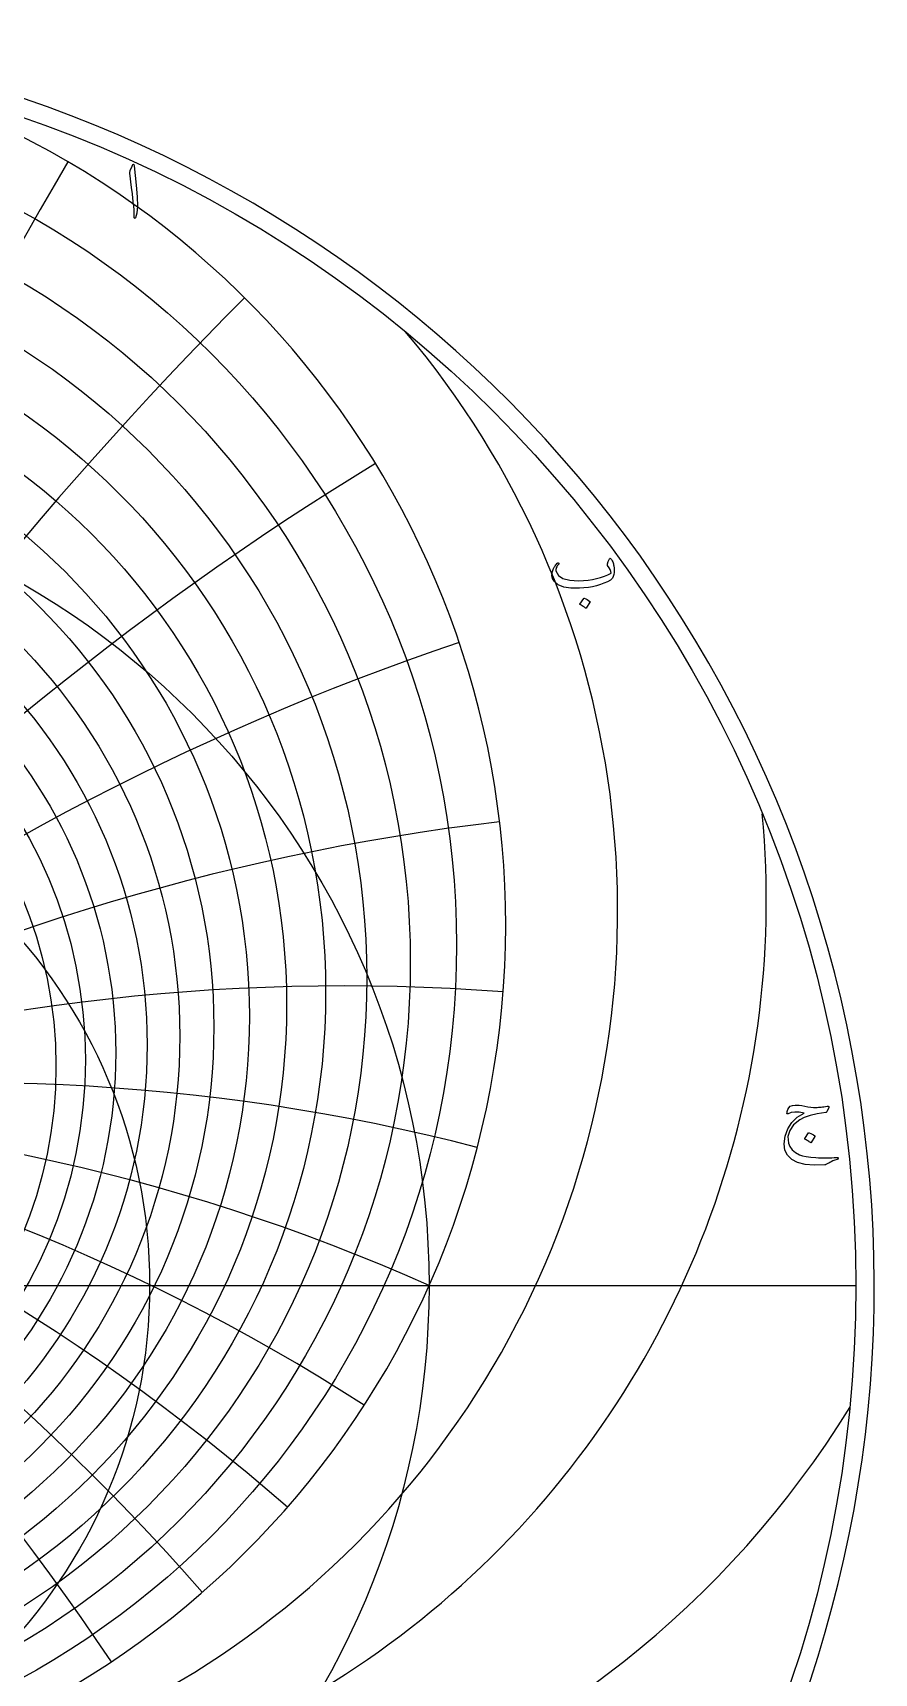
# Model space of a CAD drawing. Header units: millimetres. Extents: x -80 to 80, y -80 to 82.
# Drawn here: x 26.5 to 80.4, y -24.9 to 80.3 of the extents above; entities that cross this region are included whole.
import ezdxf

# ---------------------------------------------------------------- set-up
doc = ezdxf.new("R2010")
doc.units = ezdxf.units.MM
for name, color, linetype in [('CUT_OUTER', 1, 'Continuous'), ('ENGRAVE', 7, 'Continuous'), ('ENGRAVE_FINE', 8, 'Continuous'), ('TEXT', 5, 'Continuous')]:
    doc.layers.add(name, color=color, linetype=linetype)

msp = doc.modelspace()

# ---------------------------------------------------------------- linework, layer by layer
at = {"layer": 'CUT_OUTER'}
msp.add_arc((-0.0002, -0.0002), 80.3699, 149.413866, 87.803582, dxfattribs=at)
at = {"layer": 'ENGRAVE'}
msp.add_lwpolyline([(-79.2, 0), (79.2, 0)], dxfattribs=at)
for centre, radius in [((0, 0), 79.2), ((0, 17.9864), 42.7145), ((0, 0), 51.8435), ((0, 14.9176), 31.7625), ((0, 0), 33.9362)]:
    msp.add_circle(centre, radius, dxfattribs=at)
for centre, radius, start, end in [((0, 23.0822), 56.7498, 105.921623, 74.078377), ((6.4344, 24.0136), 57.4961, 269.138469, 40.245154), ((14.2744, 24.724), 59.1843, 260.45783, 5.343178), ((0, -116.4424), 127.462, 66, 114), ((0, -116.4424), 127.462, 66, 114), ((25.249, 25.249), 62.9506, 249.644118, 328.308129)]:
    msp.add_arc(centre, radius, start, end, dxfattribs=at)
at = {"layer": 'ENGRAVE_FINE'}
for centre, radius in [((0, 21.8315), 53.6012), ((0, 20.7123), 50.6441), ((0, 19.7075), 47.8562), ((0, 18.8029), 45.2185), ((0, 17.2479), 40.3301), ((0, 16.5787), 38.053), ((0, 15.9713), 35.8722), ((0, 15.4194), 33.7782), ((0, 14.4609), 29.8176), ((0, 14.0453), 27.9367)]:
    msp.add_circle(centre, radius, dxfattribs=at)
for centre, radius, start, end in [((350.1991, -116.4424), 372.6741, 149.618595, 166.935244), ((350.1991, -116.4424), 372.6741, 149.618595, 166.935244), ((220.7707, -116.4424), 254.9241, 135.157367, 160.257798), ((220.7707, -116.4424), 254.9241, 135.157367, 160.257798), ((151.9033, -116.4424), 198.2957, 121.46179, 153.402708), ((151.9033, -116.4424), 198.2957, 121.46179, 153.402708), ((-106.9533, -116.4424), 166.3899, 33.695116, 71.360537), ((-106.9533, -116.4424), 166.3899, 33.695116, 71.360537), ((106.9533, -116.4424), 166.3899, 108.639463, 146.304884), ((106.9533, -116.4424), 166.3899, 108.639463, 146.304884), ((-73.5902, -116.4424), 147.1805, 41.105625, 83.276844), ((-73.5902, -116.4424), 147.1805, 41.105625, 83.276844), ((73.5902, -116.4424), 147.1805, 96.723156, 138.894375), ((73.5902, -116.4424), 147.1805, 96.723156, 138.894375), ((-46.3924, -116.4424), 135.6423, 48.904494, 94.311228), ((-46.3924, -116.4424), 135.6423, 48.904494, 94.311228), ((46.3924, -116.4424), 135.6423, 85.688772, 131.095506), ((46.3924, -116.4424), 135.6423, 85.688772, 131.095506), ((-22.475, -116.4424), 129.4283, 57.173494, 104.525), ((-22.475, -116.4424), 129.4283, 57.173494, 104.525), ((22.475, -116.4424), 129.4283, 75.475, 122.826506), ((22.475, -116.4424), 129.4283, 75.475, 122.826506)]:
    msp.add_arc(centre, radius, start, end, dxfattribs=at)
at = {"layer": 'TEXT'}
for points in [[(32.8187, 71.7663), (32.8664, 71.8588), (32.9048, 71.8912), (32.9339, 71.8638), (32.9536, 71.7763), (33.0685, 70.5523), (33.1368, 69.801), (33.1521, 69.2008), (33.1144, 68.7518), (33.0235, 68.4539), (33.0069, 68.4295), (32.9923, 68.4164), (32.9795, 68.4146), (32.9685, 68.4239), (32.9598, 68.4386), (32.9536, 68.4576), (32.9498, 68.4811), (32.9486, 68.5089), (32.9486, 68.7253), (32.9386, 68.9548), (32.9186, 69.1974), (32.8886, 69.4531), (32.882, 69.5199), (32.8624, 69.7004), (32.8296, 69.9946), (32.7837, 70.4024), (32.6738, 71.3067), (32.6713, 71.3548), (32.6738, 71.3991), (32.6813, 71.4397), (32.6938, 71.4766)], [(63.4971, 46.5878), (63.5307, 46.5457), (63.5614, 46.4992), (63.5894, 46.4483), (63.6145, 46.393), (63.6368, 46.3337), (63.6564, 46.2706), (63.6731, 46.2038), (63.687, 46.1332), (63.7051, 45.9914), (63.7094, 45.8509), (63.7001, 45.7116), (63.677, 45.5736), (63.642, 45.4506), (63.597, 45.3513), (63.5421, 45.2757), (63.4771, 45.2239), (63.271, 45.1149), (63.0524, 45.0178), (62.8214, 44.9326), (62.5778, 44.8592), (62.3218, 44.7983), (62.0532, 44.7505), (61.7722, 44.7159), (61.4787, 44.6943), (60.9285, 44.6999), (60.4769, 44.7767), (60.1241, 44.9248), (59.8699, 45.144), (59.7656, 45.3154), (59.7175, 45.4999), (59.7257, 45.6976), (59.79, 45.9084), (59.8117, 45.9538), (59.8368, 46.0002), (59.8654, 46.0475), (59.8974, 46.0957), (59.9328, 46.1449), (59.9717, 46.195), (60.014, 46.2461), (60.0598, 46.2981), (60.0751, 46.3127), (60.091, 46.3218), (60.1075, 46.3252), (60.1247, 46.323), (60.1363, 46.3187), (60.146, 46.3106), (60.1538, 46.2987), (60.1597, 46.2831), (60.1625, 46.2684), (60.1609, 46.2543), (60.155, 46.2409), (60.1447, 46.2281), (60.1019, 46.1772), (60.0635, 46.1245), (60.0295, 46.0698), (59.9998, 46.0133), (59.9795, 45.9593), (59.9686, 45.9071), (59.967, 45.8568), (59.9748, 45.8084), (60.131, 45.5259), (60.4245, 45.3276), (60.8554, 45.2136), (61.4237, 45.1839), (61.7361, 45.196), (62.0339, 45.222), (62.3169, 45.2621), (62.5853, 45.3163), (62.8393, 45.3846), (63.0793, 45.4668), (63.3052, 45.5632), (63.5171, 45.6735), (63.4965, 45.7766), (63.4496, 45.8909), (63.3766, 46.0164), (63.2773, 46.1532), (63.2742, 46.1663), (63.2748, 46.1906), (63.2791, 46.2262), (63.2873, 46.2731), (63.2895, 46.2778), (63.291, 46.2818), (63.292, 46.2853), (63.2923, 46.2881), (63.3085, 46.3518), (63.3322, 46.423), (63.3635, 46.5017), (63.4022, 46.5878), (63.4194, 46.6141), (63.4409, 46.6228), (63.4668, 46.6141), (63.4971, 46.5878)], [(61.7535, 44.0448), (61.7597, 44.0511), (61.7684, 44.0548), (61.7797, 44.0561), (61.7934, 44.0548), (61.8905, 44.0155), (61.982, 43.9674), (62.0679, 43.9105), (62.1481, 43.845), (62.156, 43.835), (62.1594, 43.825), (62.1585, 43.815), (62.1531, 43.805), (61.9183, 43.4253), (61.9096, 43.4162), (61.8983, 43.4141), (61.8846, 43.4187), (61.8684, 43.4303), (61.8543, 43.4403), (61.8321, 43.4553), (61.8019, 43.4753), (61.7634, 43.5002), (61.7163, 43.5302), (61.6598, 43.5652), (61.5939, 43.6052), (61.5186, 43.6501), (61.5086, 43.6576), (61.5036, 43.6651), (61.5036, 43.6726), (61.5086, 43.6801)], [(77.4539, 11.3969), (77.3339, 11.1271), (77.323, 11.1093), (77.3102, 11.0959), (77.2955, 11.0868), (77.279, 11.0822), (76.7247, 10.9947), (76.261, 10.8873), (75.8879, 10.7599), (75.6053, 10.6125), (75.209, 10.2893), (74.9545, 9.9343), (74.8418, 9.5474), (74.8709, 9.1287), (74.9589, 8.902), (75.1082, 8.7015), (75.3186, 8.5273), (75.5903, 8.3793), (75.7811, 8.3131), (76.0187, 8.2593), (76.3032, 8.2181), (76.6345, 8.1894), (76.8106, 8.181), (76.9842, 8.1757), (77.1553, 8.1735), (77.324, 8.1744), (77.4895, 8.1782), (77.6512, 8.1844), (77.8092, 8.1931), (77.9635, 8.2044), (77.9997, 8.2069), (78.0284, 8.2044), (78.0496, 8.1969), (78.0634, 8.1844), (78.0709, 8.1691), (78.0734, 8.1532), (78.0709, 8.1366), (78.0634, 8.1195), (78.0579, 8.1102), (78.0515, 8.1026), (78.0442, 8.0965), (78.0359, 8.092), (78.027, 8.0881), (78.0178, 8.0839), (78.0083, 8.0793), (77.9984, 8.0745), (77.8545, 8.0286), (77.7274, 7.9808), (77.6172, 7.9312), (77.5238, 7.8796), (77.464, 7.8425), (77.4095, 7.8109), (77.3603, 7.785), (77.3165, 7.7647), (77.2785, 7.7491), (77.2471, 7.7373), (77.2223, 7.7291), (77.2041, 7.7248), (76.5208, 7.6995), (75.94, 7.7485), (75.4617, 7.8718), (75.0857, 8.0695), (74.814, 8.3405), (74.6535, 8.679), (74.6042, 9.085), (74.666, 9.5583), (74.8296, 10.0352), (75.0857, 10.4414), (75.4342, 10.7771), (75.8751, 11.0422), (75.5628, 11.1018), (75.2905, 11.1159), (75.0582, 11.0843), (74.8659, 11.0072), (74.849, 11.001), (74.8334, 10.9972), (74.819, 10.996), (74.8059, 10.9972), (74.795, 11.0013), (74.7872, 11.0085), (74.7825, 11.0188), (74.7809, 11.0322), (74.7878, 11.0943), (74.7984, 11.1559), (74.8128, 11.2167), (74.8309, 11.277), (74.8946, 11.3941), (74.9958, 11.4806), (75.1344, 11.5365), (75.3105, 11.5618), (75.422, 11.5609), (75.5616, 11.548), (75.7293, 11.5234), (75.925, 11.4868), (76.1271, 11.4503), (76.3135, 11.4256), (76.4843, 11.4128), (76.6395, 11.4119), (76.7141, 11.4152), (76.7931, 11.42), (76.8765, 11.4264), (76.9642, 11.4344), (77.0564, 11.4442), (77.1528, 11.4562), (77.2537, 11.4705), (77.3589, 11.4868), (77.4192, 11.4887), (77.4551, 11.4744), (77.4667, 11.4438), (77.4539, 11.3969)], [(76.1649, 9.7782), (76.1711, 9.7844), (76.1798, 9.7882), (76.1911, 9.7894), (76.2048, 9.7882), (76.3019, 9.7488), (76.3934, 9.7007), (76.4793, 9.6439), (76.5595, 9.5783), (76.5674, 9.5683), (76.5708, 9.5583), (76.5699, 9.5483), (76.5645, 9.5384), (76.3297, 9.1587), (76.321, 9.1496), (76.3097, 9.1474), (76.296, 9.1521), (76.2798, 9.1636), (76.2657, 9.1736), (76.2435, 9.1886), (76.2133, 9.2086), (76.1748, 9.2336), (76.1277, 9.2636), (76.0712, 9.2985), (76.0053, 9.3385), (75.93, 9.3835), (75.92, 9.391), (75.915, 9.3985), (75.915, 9.406), (75.92, 9.4135)]]:
    msp.add_lwpolyline(points, close=True, dxfattribs=at)

doc.saveas('drawing.dxf')
